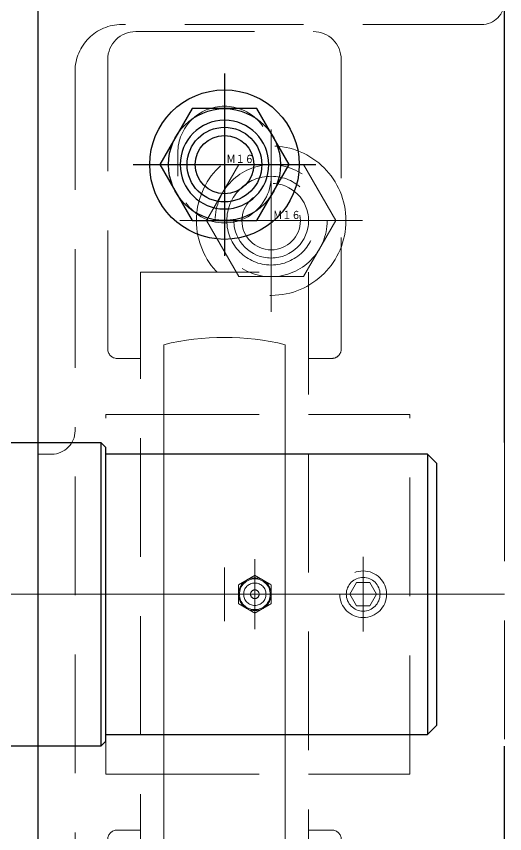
# Model space of a CAD drawing. Header units: millimetres. Extents: x -8731 to 85711, y -14522 to 31379.
# Drawn here: x -2637.7 to -2533.1, y 2953.1 to 3128.2 of the extents above; entities that cross this region are included whole.
import ezdxf

# ---------------------------------------------------------------- set-up
doc = ezdxf.new("R2010")
doc.units = ezdxf.units.MM
doc.header["$LTSCALE"] = 4
doc.linetypes.add('CENTER2', pattern=[28.575, 19.05, -3.175, 3.175, -3.175])
doc.linetypes.add('HIDDEN', pattern=[9.525, 6.35, -3.175])
doc.layers.add('04_HIDDEN', color=2, linetype='HIDDEN', lineweight=13)
doc.layers.add('05_CENTER', color=4, linetype='CENTER2', lineweight=13)
doc.layers.add('10_DRAFT', color=8, linetype='Continuous', lineweight=0, plot=False)
doc.styles.add('KANJI0', font='txt.shx', dxfattribs={"width": 0.9, "height": 30, "bigfont": 'bigfont'})

# ---------------------------------------------------------------- blocks, each defined once
blk = doc.blocks.new('16b_1_1_1')
at = {"color": 0, "linetype": 'CENTER2'}
for p, q in [((0, 19.54), (0, -19.54)), ((-19.54, 0), (19.54, 0))]:
    blk.add_line(p, q, dxfattribs=at)
at = {"color": 0}
for p, q in [((-6.92, 11.99), (-13.85, 0)), ((6.93, 11.99), (-6.92, 11.99)), ((13.85, 0), (6.93, 11.99)), ((-13.85, 0), (-6.92, -11.99)), ((6.93, -11.99), (13.85, 0)), ((-6.92, -11.99), (6.93, -11.99))]:
    blk.add_line(p, q, dxfattribs=at)
for radius in [16, 11.99, 8, 6.25]:
    blk.add_circle((0, 0), radius, dxfattribs=at)
at = {"layer": '10_DRAFT', "style": 'KANJI0', "width": 0.82}
blk.add_text('Ｍ１６', height=1.714, dxfattribs=at).set_placement((0.41, 0.18))
blk = doc.blocks.new('A$C448B04A9_1_1_1')
at = {"color": 0}
for p, q in [((3, 100), (0, 100)), ((0, 0), (0, 100)), ((8, 18), (8, 95)), ((95, 8), (18, 8)), ((100, 3), (100, 0)), ((0, 0), (100, 0))]:
    blk.add_line(p, q, dxfattribs=at)
for centre, radius, start, end in [((3, 95), 5, 0, 90), ((18, 18), 10, 180, 270), ((95, 3), 5, 0, 90)]:
    blk.add_arc(centre, radius, start, end, dxfattribs=at)
blk = doc.blocks.new('A$C04B50E97_1_1_1')
at = {"color": 0}
for points in [[(40, 222), (40, -308), (-60, -308), (-60, 59.5)], [(-60, 124.5), (-60, 222), (40, 222), (40, 222)]]:
    blk.add_lwpolyline(points, dxfattribs=at)
blk.add_circle((0, 184), 9.5, dxfattribs=at)
at = {"layer": '04_HIDDEN'}
for p, q in [((32, -213), (32, 127)), ((-60, 124.5), (-60, 59.5))]:
    blk.add_line(p, q, dxfattribs=at)
blk.add_circle((-10, 172), 9.5, dxfattribs=at)
at = {"layer": '05_CENTER'}
for p, q in [((0, 169.19), (0, 198.81)), ((-10, 154.96), (-10, 189.04)), ((14.81, 184), (-14.81, 184)), ((-27.04, 172), (7.04, 172))]:
    blk.add_line(p, q, dxfattribs=at)
at = {"layer": '10_DRAFT'}
blk.add_line((-60, 92), (40, 92), dxfattribs=at)
at = {"layer": '04_HIDDEN', "rotation": 180}
blk.add_blockref('A$C448B04A9_1_1_1', (40, 222), dxfattribs=at)
blk = doc.blocks.new('MUCP212c_1_1_1')
at = {"color": 0}
for p, q in [((-144.5, 25), (-206.5, 25)), ((-53.5, 25.4), (-130.5, 25.4)), ((-130.5, 25.4), (-130.5, 18)), ((-53.5, 25.4), (-53.5, 18)), ((22.5, 25), (-39.5, 25)), ((-142.5, 18), (-142.5, 23)), ((-41.5, 23), (-41.5, 18)), ((-212.5, 19), (-212.5, -19)), ((-161, 18), (-161, -18)), ((-161, 18), (-160.19, 18)), ((-23.81, 18), (-160.19, 18)), ((-23.81, 18), (-23, 18)), ((-23, -18), (-23, 18)), ((28.5, -19), (28.5, 19)), ((-186.5, 10), (-181.5, 10)), ((-2.5, 10), (2.5, 10)), ((-181.5, -10), (-186.5, -10)), ((2.5, -10), (-2.5, -10)), ((-160.19, -18), (-161, -18)), ((-160.19, -18), (-23.81, -18)), ((-142.5, -23), (-142.5, -18)), ((-130.5, -18), (-130.5, -39.7)), ((-53.5, -18), (-53.5, -39.7)), ((-41.5, -18), (-41.5, -23)), ((-23, -18), (-23.81, -18)), ((-206.5, -25), (-144.5, -25)), ((-39.5, -25), (22.5, -25)), ((-94.5, -28.26), (-92, -26.81)), ((-92, -26.81), (-89.5, -28.26)), ((-94.5, -31.14), (-94.5, -28.26)), ((-89.5, -28.26), (-89.5, -31.14)), ((-92, -32.59), (-94.5, -31.14)), ((-89.5, -31.14), (-92, -32.59)), ((-53.5, -39.7), (-130.5, -39.7))]:
    blk.add_line(p, q, dxfattribs=at)
for centre, radius in [((-92, -6.5), 3.3), ((-92, -6.5), 2.4), ((-92, -6.5), 0.929), ((-92, -29.7), 5), ((-92, -29.7), 3.61)]:
    blk.add_circle(centre, radius, dxfattribs=at)
for centre, radius, start, end in [((-206.5, 19), 6, 90, 180), ((-144.5, 23), 2, 0, 90), ((-39.5, 23), 2, 90, 180), ((22.5, 19), 6, 0, 90), ((-186.5, 0), 10, 90, 270), ((-181.5, 0), 10, 270, 90), ((-2.5, 0), 10, 90, 270), ((2.5, 0), 10, 270, 90), ((-92, -6.5), 3.5, 90, 150), ((-92, -6.5), 3.5, 30, 90), ((-92, -6.5), 3.5, 150, 210), ((-92, -6.5), 3.5, 330, 30), ((-92, -6.5), 3.5, 210, 270), ((-92, -6.5), 3.5, 270, 330), ((-206.5, -19), 6, 180, 270), ((22.5, -19), 6, 270, 0), ((-144.5, -23), 2, 270, 0), ((-39.5, -23), 2, 180, 270)]:
    blk.add_arc(centre, radius, start, end, dxfattribs=at)
for points, weights in [([(-95.03, -4.75), (-94.56, -3.94), (-94.02, -3)], [1, 1.07194812406, 1.06657306684]), ([(-94.02, -3), (-92.94, -3), (-92, -3)], [1.06657306684, 1.07194812406, 1]), ([(-92, -3), (-91.06, -3), (-89.98, -3)], [1, 1.07194812406, 1.06657306684]), ([(-89.98, -3), (-89.44, -3.94), (-88.97, -4.75)], [1.06657306684, 1.07194812406, 1]), ([(-96.04, -6.5), (-95.5, -5.56), (-95.03, -4.75)], [1.06657306684, 1.07194812406, 1]), ([(-88.97, -4.75), (-88.5, -5.56), (-87.96, -6.5)], [1, 1.07194812406, 1.06657306684]), ([(-95.03, -8.25), (-95.5, -7.44), (-96.04, -6.5)], [1, 1.07194812406, 1.06657306684]), ([(-87.96, -6.5), (-88.5, -7.44), (-88.97, -8.25)], [1.06657306684, 1.07194812406, 1]), ([(-94.02, -10), (-94.56, -9.06), (-95.03, -8.25)], [1.06657306684, 1.07194812406, 1]), ([(-88.97, -8.25), (-89.44, -9.06), (-89.98, -10)], [1, 1.07194812406, 1.06657306684]), ([(-92, -10), (-92.94, -10), (-94.02, -10)], [1, 1.07194812406, 1.06657306684]), ([(-89.98, -10), (-91.06, -10), (-92, -10)], [1.06657306684, 1.07194812406, 1])]:
    blk.add_rational_spline(points, weights, degree=2, dxfattribs=at)
at = {"layer": '04_HIDDEN', "color": 0}
for p, q in [((-122, 25.4), (-122, -39.7)), ((-62, 25.4), (-62, -39.7)), ((-130.5, 18), (-130.5, -18)), ((-53.5, 18), (-53.5, -18))]:
    blk.add_line(p, q, dxfattribs=at)
at = {"layer": '05_CENTER', "color": 0}
for p, q in [((-184, 16.68), (-184, -16.68)), ((0, 16.68), (0, -16.68)), ((-164.46, 0), (-203.54, 0)), ((-19.54, 0), (19.54, 0)), ((-99.51, -6.5), (-84.49, -6.5)), ((-100, -29.7), (-84, -29.7))]:
    blk.add_line(p, q, dxfattribs=at)
at = {"layer": '10_DRAFT'}
for p, q in [((-92, 25.4), (-92, -39.7)), ((-145.44, 13), (-38.56, 13)), ((-145.44, -13), (-38.56, -13))]:
    blk.add_line(p, q, dxfattribs=at)
for start, end in [(166.328, 193.672), (346.328, 13.672)]:
    blk.add_arc((-92, 0), 55, start, end, dxfattribs=at)
blk = doc.blocks.new('A$C715E4393_1_1_1')
at = {"color": 0}
for p, q in [((990, 32.5), (1013.5, 32.5)), ((1013.5, 32.5), (1014.5, 31.5)), ((1013.5, 32.5), (1013.5, -32.5)), ((1014.5, 31.5), (1014.5, -31.5)), ((1083.5, 30), (1014.5, 30)), ((1083.5, 30), (1085.5, 28)), ((1083.5, 30), (1083.5, -30)), ((1085.5, -28), (1085.5, 28)), ((1085.5, -28), (1083.5, -30)), ((1013.5, -32.5), (1014.5, -31.5)), ((1014.5, -30), (1083.5, -30)), ((1013.5, -32.5), (990, -32.5))]:
    blk.add_line(p, q, dxfattribs=at)
at = {"layer": '05_CENTER'}
blk.add_line((-1419.76, 0), (1090.76, 0), dxfattribs=at)
at = {"layer": '10_DRAFT'}
blk.add_line((1040, 5.76), (1040, -5.76), dxfattribs=at)

msp = doc.modelspace()

# ---------------------------------------------------------------- block references
for name, p in [('A$C715E4393_1_1_1', (-3633.12248, 3004.41534)), ('16b_1_1_1', (-2593.12248, 3096.41534))]:
    msp.add_blockref(name, p)
at = {"xscale": -1}
msp.add_blockref('A$C04B50E97_1_1_1', (-2593.12248, 2912.41534), dxfattribs=at)
at = {"layer": '04_HIDDEN', "color": 4, "xscale": -1, "rotation": 89.9999999999999}
msp.add_blockref('MUCP212c_1_1_1', (-2593.12248, 2912.41534), dxfattribs=at)
at = {"layer": '04_HIDDEN'}
msp.add_blockref('16b_1_1_1', (-2583.12248, 3084.41534), dxfattribs=at)

doc.saveas('drawing.dxf')
